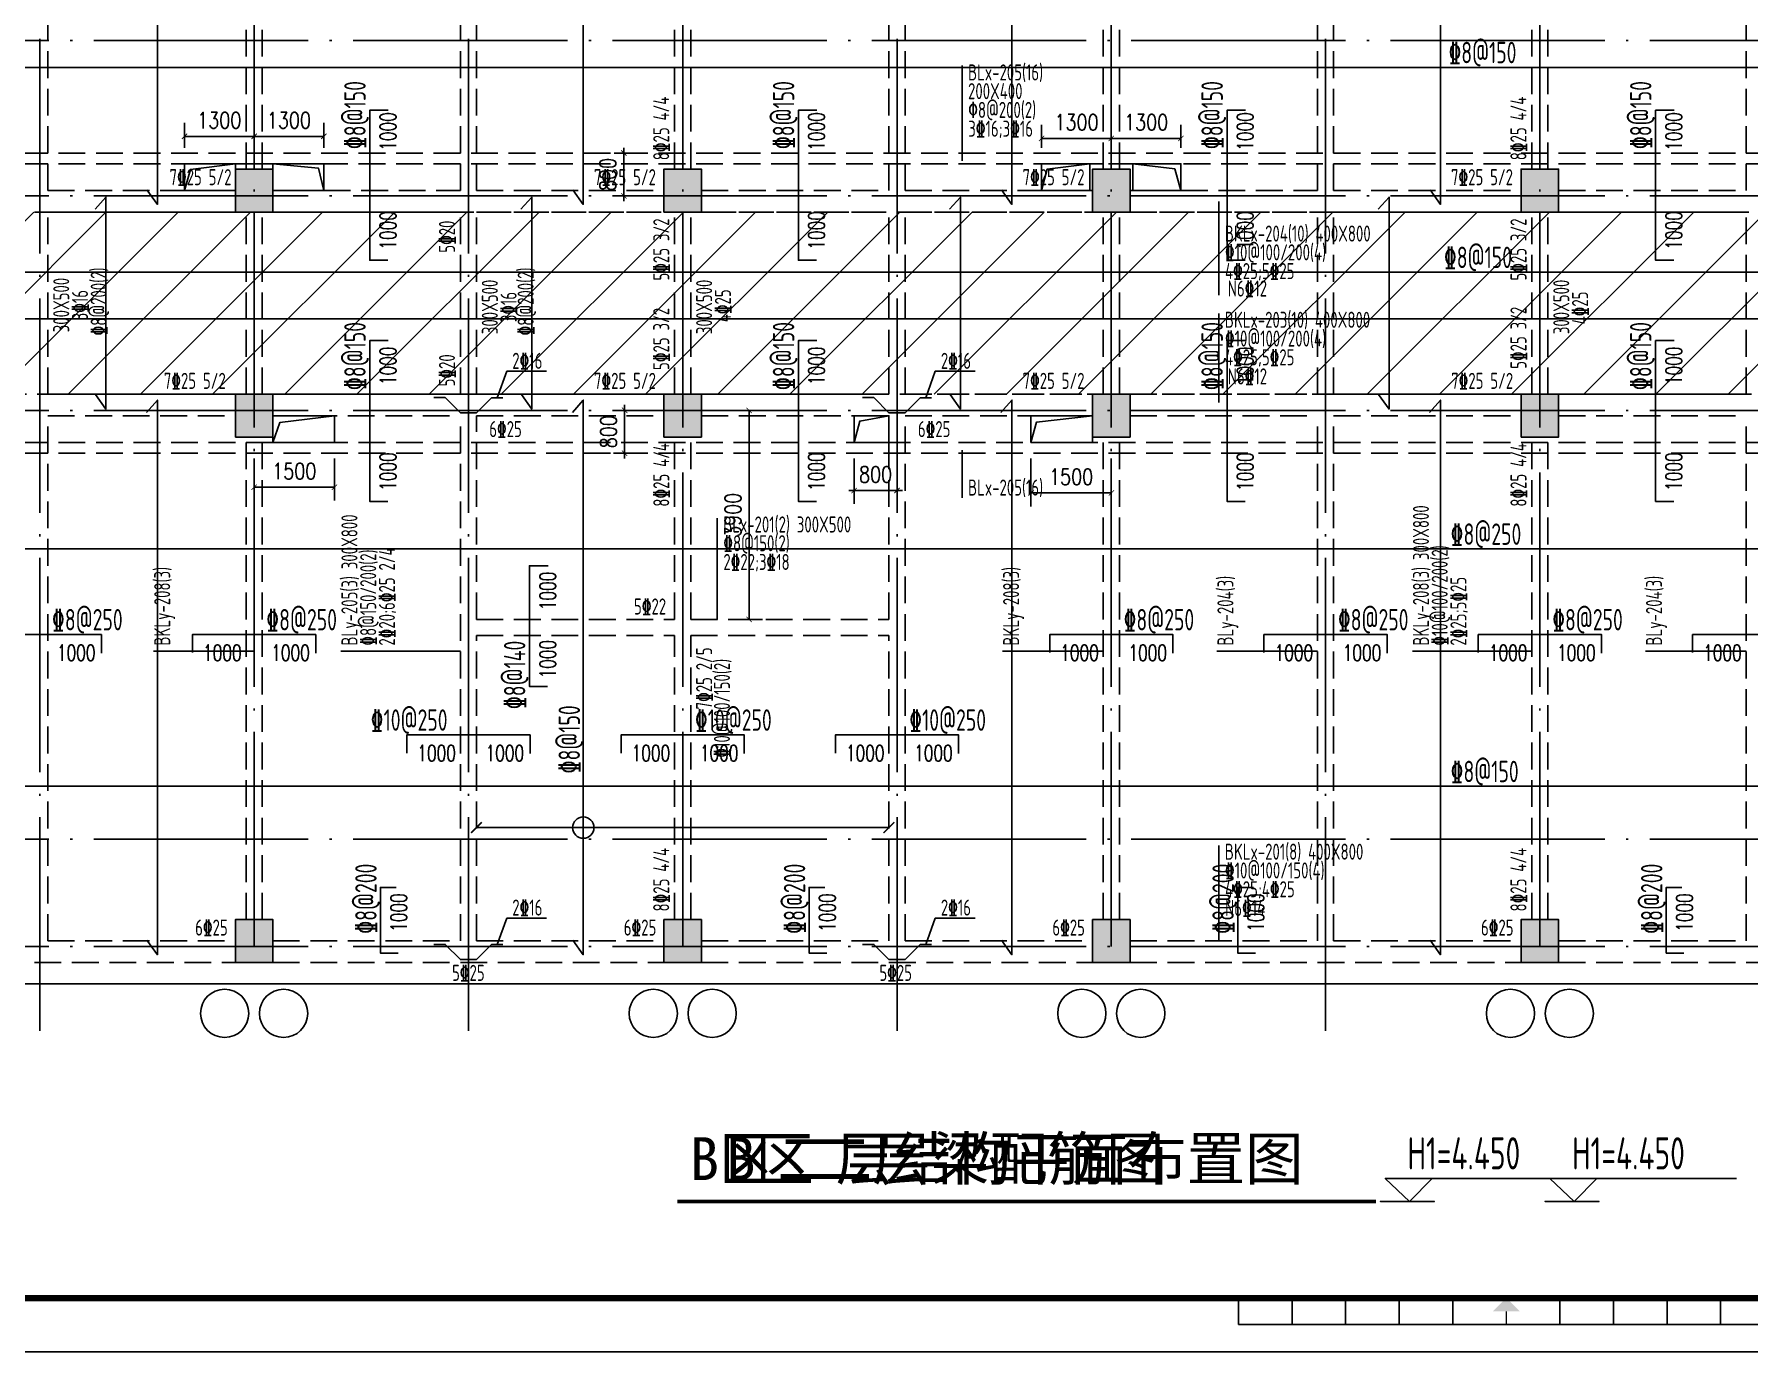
# Model space of a CAD drawing. Header units: millimetres. Extents: x 2998490 to 15040601, y 444546 to 7822218.
# Drawn here: x 14393503 to 14425503, y 7653964 to 7678541 of the extents above; entities that cross this region are included whole.
import ezdxf

# ---------------------------------------------------------------- set-up
doc = ezdxf.new("R2010")
doc.units = ezdxf.units.MM
doc.header["$LTSCALE"] = 2000
doc.linetypes.add('DASH', pattern=[0.35, 0.25, -0.1])
doc.linetypes.add('DOTE', pattern=[2.42, 2, -0.2, 0.02, -0.2])
for name, color, linetype in [('3-AXIS', 3, 'Continuous'), ('3-ban', 84, 'Continuous'), ('3-ban-hatch', 9, 'Continuous'), ('3-ban-rein', 1, 'Continuous'), ('3-ban-TEXT', 7, 'Continuous'), ('3-COLUMN-UP', 2, 'Continuous'), ('3-dcl', 3, 'Continuous'), ('3-dote', 43, 'DOTE'), ('3-HATCH', 8, 'Continuous'), ('3-liang-rein-X', 54, 'Continuous'), ('3-liang-rein-Y', 130, 'Continuous'), ('3-liang-R截面-X', 50, 'Continuous'), ('3-liang-R截面-Y', 70, 'Continuous'), ('3-liang-s-1', 44, 'Continuous'), ('3-liang-xu', 120, 'DASH'), ('3-装饰线脚', 7, 'Continuous'), ('图框', 7, 'Continuous')]:
    doc.layers.add(name, color=color, linetype=linetype)
doc.styles.add('DIM_FONT', font='SIMPLEX', dxfattribs={"width": 0.8, "bigfont": 'HZTXT'})
doc.styles.add('TJ1', font='tj-romans1.shx', dxfattribs={"width": 0.8, "bigfont": 'tj-hztxt1.shx'})
doc.styles.add('TSSD_Rein', font='Tssdeng.shx', dxfattribs={"width": 0.7, "bigfont": 'hztxt.shx'})
doc.styles.add('黑体', font='SIMHEI.TTF')
doc.dimstyles.new('DIMN100', dxfattribs={"dimtxt": 300, "dimasz": 100, "dimexe": 250, "dimexo": 300, "dimgap": 150, "dimtad": 1, "dimdec": 0, "dimzin": 0, "dimdsep": 46, "dimtxsty": 'DIM_FONT', "dimblk": 'ARCHTICK', "dimcen": 0.09, "dimclrt": 7, "dimazin": 2, "dimtfac": 1, "dimtdec": 0, "dimtix": 1, "dimtmove": 2, "dimatfit": 3, "dimldrblk": 'ARCHTICK', "dimfxl": 0, "dimtolj": 1, "dimtzin": 0, "dimarcsym": 0})

# ---------------------------------------------------------------- blocks, each defined once
blk = doc.blocks.new('TJAD_TK_A0')
at = {"layer": '图框'}
for p, q in [((2162, 399.3), (973, 399.3)), ((1517.5, -436.65), (1517.5, -431.65)), ((1527.5, -436.65), (1527.5, -431.65)), ((1537.5, -436.65), (1537.5, -431.65)), ((1547.5, -436.65), (1547.5, -431.65)), ((1557.5, -436.65), (1557.5, -431.65)), ((1577.5, -436.65), (1577.5, -431.65)), ((1587.5, -436.65), (1587.5, -431.65)), ((1597.5, -436.65), (1597.5, -431.65)), ((1607.5, -436.65), (1607.5, -431.65)), ((1517.5, -436.65), (1617.5, -436.65)), ((973, -441.7), (2162, -441.7))]:
    blk.add_line(p, q, dxfattribs=at)
at = {"layer": '图框', "const_width": 1.2}
blk.add_lwpolyline([(2152, -431.7), (2152, 389.3), (998, 389.3), (998, -431.7)], close=True, dxfattribs=at)
at = {"layer": '图框', "const_width": 0.3}
blk.add_lwpolyline([(1567.5, -434.15), (1567.5, -436.65)], dxfattribs=at)
at = {"layer": '图框'}
blk.add_solid([(1570, -434.15), (1565, -434.15), (1567.5, -431.65)], dxfattribs=at)
blk = doc.blocks.new('_ArchTick')
at = {"color": 0, "linetype": 'ByBlock', "const_width": 0.15}
blk.add_lwpolyline([(-0.5, -0.5), (0.5, 0.5)], dxfattribs=at)
blk = doc.blocks.new('*D825')
at = {"layer": '3-ban', "color": 0, "lineweight": -2}
for p, q in [((14401755, 7663742), (14409455, 7663742)), ((14401755, 7663442), (14401755, 7663242)), ((14409455, 7663508), (14409455, 7663242))]:
    blk.add_line(p, q, dxfattribs=at)
at = {"layer": 'Defpoints', "color": 0}
for p in [(14401755, 7664042), (14409455, 7664108), (14409455, 7663742)]:
    blk.add_point(p, dxfattribs=at)
at = {"layer": '3-ban', "color": 0, "lineweight": -2, "xscale": 200, "yscale": 200, "zscale": 200, "rotation": 180}
blk.add_blockref('_ArchTick', (14401755, 7663742), dxfattribs=at)
at = {"layer": '3-ban', "color": 0, "lineweight": -2, "xscale": 200, "yscale": 200, "zscale": 200}
blk.add_blockref('_ArchTick', (14409455, 7663742), dxfattribs=at)
blk = doc.blocks.new('*D1689')
at = {"layer": '3-ban', "color": 0, "lineweight": -2}
for p, q in [((14396306, 7676426), (14396306, 7676887)), ((14397606, 7676426), (14397606, 7676887)), ((14396306, 7676637), (14397606, 7676637))]:
    blk.add_line(p, q, dxfattribs=at)
at = {"layer": 'Defpoints', "color": 0}
for p in [(14397606, 7676637), (14396306, 7676126), (14397606, 7676126)]:
    blk.add_point(p, dxfattribs=at)
at = {"layer": '3-ban', "color": 0, "lineweight": -2, "xscale": 100, "yscale": 100, "zscale": 100, "rotation": 180}
blk.add_blockref('_ArchTick', (14396306, 7676637), dxfattribs=at)
at = {"layer": '3-ban', "color": 0, "lineweight": -2, "xscale": 100, "yscale": 100, "zscale": 100}
blk.add_blockref('_ArchTick', (14397606, 7676637), dxfattribs=at)
at = {"layer": '3-ban', "color": 7, "insert": (14396956, 7676937), "char_height": 300, "attachment_point": 5, "style": 'DIM_FONT'}
blk.add_mtext('\\A1;1300', dxfattribs=at)
blk = doc.blocks.new('*D1690')
at = {"layer": '3-ban', "color": 0, "lineweight": -2}
for p, q in [((14397606, 7676426), (14397606, 7676887)), ((14398906, 7676426), (14398906, 7676887)), ((14397606, 7676637), (14398906, 7676637))]:
    blk.add_line(p, q, dxfattribs=at)
at = {"layer": 'Defpoints', "color": 0}
for p in [(14398906, 7676637), (14397606, 7676126), (14398906, 7676126)]:
    blk.add_point(p, dxfattribs=at)
at = {"layer": '3-ban', "color": 0, "lineweight": -2, "xscale": 100, "yscale": 100, "zscale": 100, "rotation": 180}
blk.add_blockref('_ArchTick', (14397606, 7676637), dxfattribs=at)
at = {"layer": '3-ban', "color": 0, "lineweight": -2, "xscale": 100, "yscale": 100, "zscale": 100}
blk.add_blockref('_ArchTick', (14398906, 7676637), dxfattribs=at)
at = {"layer": '3-ban', "color": 7, "insert": (14398256, 7676937), "char_height": 300, "attachment_point": 5, "style": 'DIM_FONT'}
blk.add_mtext('\\A1;1300', dxfattribs=at)
blk = doc.blocks.new('*D1691')
at = {"layer": '3-ban', "color": 0, "lineweight": -2}
for p, q in [((14397606, 7670626), (14397606, 7669841)), ((14399106, 7670626), (14399106, 7669841)), ((14397606, 7670091), (14399106, 7670091))]:
    blk.add_line(p, q, dxfattribs=at)
at = {"layer": 'Defpoints', "color": 0}
for p in [(14397606, 7670926), (14399106, 7670926), (14399106, 7670091)]:
    blk.add_point(p, dxfattribs=at)
at = {"layer": '3-ban', "color": 0, "lineweight": -2, "xscale": 100, "yscale": 100, "zscale": 100, "rotation": 180}
blk.add_blockref('_ArchTick', (14397606, 7670091), dxfattribs=at)
at = {"layer": '3-ban', "color": 0, "lineweight": -2, "xscale": 100, "yscale": 100, "zscale": 100}
blk.add_blockref('_ArchTick', (14399106, 7670091), dxfattribs=at)
at = {"layer": '3-ban', "color": 7, "insert": (14398356, 7670391), "char_height": 300, "attachment_point": 5, "style": 'DIM_FONT'}
blk.add_mtext('\\A1;1500', dxfattribs=at)
blk = doc.blocks.new('*D1692')
at = {"layer": '3-ban', "color": 0, "lineweight": -2}
for p, q in [((14412305, 7676426), (14412305, 7676850)), ((14413606, 7676466), (14413606, 7676850)), ((14412305, 7676600), (14413606, 7676600))]:
    blk.add_line(p, q, dxfattribs=at)
at = {"layer": 'Defpoints', "color": 0}
for p in [(14413606, 7676600), (14413606, 7676166), (14412305, 7676126)]:
    blk.add_point(p, dxfattribs=at)
at = {"layer": '3-ban', "color": 0, "lineweight": -2, "xscale": 100, "yscale": 100, "zscale": 100, "rotation": 180}
blk.add_blockref('_ArchTick', (14412305, 7676600), dxfattribs=at)
at = {"layer": '3-ban', "color": 0, "lineweight": -2, "xscale": 100, "yscale": 100, "zscale": 100}
blk.add_blockref('_ArchTick', (14413606, 7676600), dxfattribs=at)
at = {"layer": '3-ban', "color": 7, "insert": (14412956, 7676900), "char_height": 300, "attachment_point": 5, "style": 'DIM_FONT'}
blk.add_mtext('\\A1;1300', dxfattribs=at)
blk = doc.blocks.new('*D1693')
at = {"layer": '3-ban', "color": 0, "lineweight": -2}
for p, q in [((14413606, 7676466), (14413606, 7676850)), ((14414906, 7676426), (14414906, 7676850)), ((14413606, 7676600), (14414906, 7676600))]:
    blk.add_line(p, q, dxfattribs=at)
at = {"layer": 'Defpoints', "color": 0}
for p in [(14414906, 7676600), (14413606, 7676166), (14414906, 7676126)]:
    blk.add_point(p, dxfattribs=at)
at = {"layer": '3-ban', "color": 0, "lineweight": -2, "xscale": 100, "yscale": 100, "zscale": 100, "rotation": 180}
blk.add_blockref('_ArchTick', (14413606, 7676600), dxfattribs=at)
at = {"layer": '3-ban', "color": 0, "lineweight": -2, "xscale": 100, "yscale": 100, "zscale": 100}
blk.add_blockref('_ArchTick', (14414906, 7676600), dxfattribs=at)
at = {"layer": '3-ban', "color": 7, "insert": (14414256, 7676900), "char_height": 300, "attachment_point": 5, "style": 'DIM_FONT'}
blk.add_mtext('\\A1;1300', dxfattribs=at)
blk = doc.blocks.new('*D1694')
at = {"layer": '3-ban', "color": 0, "lineweight": -2}
for p, q in [((14408806, 7670626), (14408806, 7669780)), ((14409606, 7670626), (14409606, 7669780)), ((14408806, 7670030), (14408706, 7670030)), ((14408806, 7670030), (14409606, 7670030)), ((14409606, 7670030), (14409706, 7670030))]:
    blk.add_line(p, q, dxfattribs=at)
at = {"layer": 'Defpoints', "color": 0}
for p in [(14408806, 7670926), (14409606, 7670926), (14409606, 7670030)]:
    blk.add_point(p, dxfattribs=at)
at = {"layer": '3-ban', "color": 0, "lineweight": -2, "xscale": 100, "yscale": 100, "zscale": 100}
blk.add_blockref('_ArchTick', (14408806, 7670030), dxfattribs=at)
at = {"layer": '3-ban', "color": 0, "lineweight": -2, "xscale": 100, "yscale": 100, "zscale": 100, "rotation": 180}
blk.add_blockref('_ArchTick', (14409606, 7670030), dxfattribs=at)
at = {"layer": '3-ban', "color": 7, "insert": (14409206, 7670330), "char_height": 300, "attachment_point": 5, "style": 'DIM_FONT'}
blk.add_mtext('\\A1;800', dxfattribs=at)
blk = doc.blocks.new('*D1695')
at = {"layer": '3-ban', "color": 0, "lineweight": -2}
for p, q in [((14412106, 7670626), (14412106, 7669735)), ((14413606, 7670626), (14413606, 7669735)), ((14412106, 7669985), (14413606, 7669985))]:
    blk.add_line(p, q, dxfattribs=at)
at = {"layer": 'Defpoints', "color": 0}
for p in [(14412106, 7670926), (14413606, 7670926), (14413606, 7669985)]:
    blk.add_point(p, dxfattribs=at)
at = {"layer": '3-ban', "color": 0, "lineweight": -2, "xscale": 100, "yscale": 100, "zscale": 100, "rotation": 180}
blk.add_blockref('_ArchTick', (14412106, 7669985), dxfattribs=at)
at = {"layer": '3-ban', "color": 0, "lineweight": -2, "xscale": 100, "yscale": 100, "zscale": 100}
blk.add_blockref('_ArchTick', (14413606, 7669985), dxfattribs=at)
at = {"layer": '3-ban', "color": 7, "insert": (14412856, 7670285), "char_height": 300, "attachment_point": 5, "style": 'DIM_FONT'}
blk.add_mtext('\\A1;1500', dxfattribs=at)
blk = doc.blocks.new('*D1745')
at = {"layer": '3-ban', "color": 0, "lineweight": -2}
for p, q in [((14404326, 7676326), (14404758, 7676326)), ((14404508, 7676326), (14404508, 7676426)), ((14404508, 7676326), (14404508, 7675526)), ((14404326, 7675526), (14404758, 7675526)), ((14404508, 7675526), (14404508, 7675426))]:
    blk.add_line(p, q, dxfattribs=at)
at = {"layer": 'Defpoints', "color": 0}
for p in [(14404026, 7676326), (14404026, 7675526), (14404508, 7675526)]:
    blk.add_point(p, dxfattribs=at)
at = {"layer": '3-ban', "color": 0, "lineweight": -2, "xscale": 100, "yscale": 100, "zscale": 100}
for p, rotation in [((14404508, 7676326), 270), ((14404508, 7675526), 90)]:
    blk.add_blockref('_ArchTick', p, dxfattribs=dict(at, rotation=rotation))
at = {"layer": '3-ban', "color": 7, "insert": (14404208, 7675926), "char_height": 300, "attachment_point": 5, "rotation": 90, "style": 'DIM_FONT'}
blk.add_mtext('\\A1;800', dxfattribs=at)
blk = doc.blocks.new('*D1746')
at = {"layer": '3-ban', "color": 0, "lineweight": -2}
for p, q in [((14404312, 7671526), (14404772, 7671526)), ((14404522, 7671526), (14404522, 7671626)), ((14404522, 7671526), (14404522, 7670726)), ((14404312, 7670726), (14404772, 7670726)), ((14404522, 7670726), (14404522, 7670626))]:
    blk.add_line(p, q, dxfattribs=at)
at = {"layer": 'Defpoints', "color": 0}
for p in [(14404012, 7671526), (14404012, 7670726), (14404522, 7670726)]:
    blk.add_point(p, dxfattribs=at)
at = {"layer": '3-ban', "color": 0, "lineweight": -2, "xscale": 100, "yscale": 100, "zscale": 100}
for p, rotation in [((14404522, 7671526), 270), ((14404522, 7670726), 90)]:
    blk.add_blockref('_ArchTick', p, dxfattribs=dict(at, rotation=rotation))
at = {"layer": '3-ban', "color": 7, "insert": (14404222, 7671126), "char_height": 300, "attachment_point": 5, "rotation": 90, "style": 'DIM_FONT'}
blk.add_mtext('\\A1;800', dxfattribs=at)
blk = doc.blocks.new('*D1747')
at = {"layer": '3-ban', "color": 0, "lineweight": -2}
for p, q in [((14406771, 7671526), (14407094, 7671526)), ((14406844, 7671526), (14406844, 7667626)), ((14406771, 7667626), (14407094, 7667626))]:
    blk.add_line(p, q, dxfattribs=at)
at = {"layer": 'Defpoints', "color": 0}
for p in [(14406471, 7671526), (14406471, 7667626), (14406844, 7667626)]:
    blk.add_point(p, dxfattribs=at)
at = {"layer": '3-ban', "color": 0, "lineweight": -2, "xscale": 100, "yscale": 100, "zscale": 100}
for p, rotation in [((14406844, 7671526), 90), ((14406844, 7667626), 270)]:
    blk.add_blockref('_ArchTick', p, dxfattribs=dict(at, rotation=rotation))
at = {"layer": '3-ban', "color": 7, "insert": (14406544, 7669576), "char_height": 300, "attachment_point": 5, "rotation": 90, "style": 'DIM_FONT'}
blk.add_mtext('\\A1;3900', dxfattribs=at)

msp = doc.modelspace()

# ---------------------------------------------------------------- hatches: boundary and pattern name
at = {"layer": '3-ban-hatch'}
h = msp.add_hatch(dxfattribs=at)
h.set_pattern_fill('ANSI31', color=8, scale=300, style=0)
h.set_pattern_definition([(45, (-3453.4, 0), (-673.51921, 673.51921), [])])
h.paths.add_polyline_path([(14379305.5, 7671826), (14379305.5, 7678226), (14378716.6, 7678226), (14378211.8, 7678530.6), (14375608.4, 7681133.3), (14375379.3, 7681687.4), (14375379.3, 7685366.3), (14375609.6, 7685919.9), (14378211.6, 7688522), (14378765.7, 7688751), (14382445.1, 7688751), (14382999.1, 7688521.8), (14385600.8, 7685920.1), (14385830.5, 7685366.3), (14385830.5, 7683826), (14389305.5, 7683826), (14389305.5, 7678226), (14387305.5, 7678226), (14387305.5, 7675528), (14389305.5, 7675526), (14389305.5, 7675226), (14452155.5, 7675226), (14452155.5, 7671826)])
at = {"layer": '3-HATCH'}
for points in [[(14397255.5, 7675226), (14397955.5, 7675226), (14397955.5, 7676026), (14397255.5, 7676026)], [(14405255.5, 7675226), (14405955.5, 7675226), (14405955.5, 7676026), (14405255.5, 7676026)], [(14413255.5, 7675226), (14413955.5, 7675226), (14413955.5, 7676026), (14413255.5, 7676026)], [(14421255.5, 7675226), (14421955.5, 7675226), (14421955.5, 7676026), (14421255.5, 7676026)], [(14397255.5, 7671026), (14397955.5, 7671026), (14397955.5, 7671826), (14397255.5, 7671826)], [(14405255.5, 7671026), (14405955.5, 7671026), (14405955.5, 7671826), (14405255.5, 7671826)], [(14413255.5, 7671026), (14413955.5, 7671026), (14413955.5, 7671826), (14413255.5, 7671826)], [(14421255.5, 7671026), (14421955.5, 7671026), (14421955.5, 7671826), (14421255.5, 7671826)], [(14397255.5, 7661226), (14397955.5, 7661226), (14397955.5, 7662026), (14397255.5, 7662026)], [(14405255.5, 7661226), (14405955.5, 7661226), (14405955.5, 7662026), (14405255.5, 7662026)], [(14413255.5, 7661226), (14413955.5, 7661226), (14413955.5, 7662026), (14413255.5, 7662026)], [(14421255.5, 7661226), (14421955.5, 7661226), (14421955.5, 7662026), (14421255.5, 7662026)]]:
    msp.add_hatch(color=256, dxfattribs=at).paths.add_polyline_path(points)

# ---------------------------------------------------------------- linework, layer by layer
at = {"layer": '3-AXIS', "color": 15, "linetype": 'DOTE'}
for p, q in [((14397605.6, 7661526), (14397605.6, 7690806.1)), ((14405605.6, 7661526), (14405605.6, 7690806.1)), ((14413605.6, 7661526), (14413605.6, 7690806.1)), ((14421605.6, 7661526), (14421605.6, 7690806.1)), ((14451855.6, 7678426), (14370566.4, 7678426)), ((14451855.6, 7675526), (14370566.4, 7675526)), ((14451855.6, 7671526), (14370566.4, 7671526)), ((14451855.6, 7663526), (14370566.4, 7663526)), ((14451855.6, 7661526), (14370566.4, 7661526))]:
    msp.add_line(p, q, dxfattribs=at)
at = {"layer": '3-ban'}
msp.add_lwpolyline([(14425277.5, 7657197), (14421790.5, 7657197), (14422246.2, 7656765.7), (14421701.2, 7656765.7), (14422710, 7656765.7), (14422246.2, 7656765.7), (14422670.2, 7657197)], dxfattribs=at)
at = {"layer": '3-ban', "const_width": 70}
msp.add_lwpolyline([(14405507.1, 7656765.7), (14418548.3, 7656765.7)], dxfattribs=at)
at = {"layer": '3-ban'}
msp.add_circle((14403749.8, 7663741.7), 200, dxfattribs=at)
at = {"layer": '3-ban-rein'}
for points in [[(14395606.4, 7675642.1), (14395799.8, 7675368.5), (14395799.8, 7685716.3), (14395596.7, 7685487)], [(14403556.4, 7675642.1), (14403749.8, 7675368.5), (14403749.8, 7685716.3), (14403546.7, 7685487)], [(14411556.4, 7675642.1), (14411749.8, 7675368.5), (14411749.8, 7685716.3), (14411546.7, 7685487)], [(14419556.4, 7675642.1), (14419749.8, 7675368.5), (14419749.8, 7685716.3), (14419546.7, 7685487)], [(14389667.5, 7678117.8), (14389393.8, 7677924.4), (14452054.9, 7677924.4), (14451825.6, 7678127.5)], [(14400103, 7674326), (14399765.1, 7674326), (14399765.1, 7677123.6), (14400111.1, 7677123.6)], [(14408103, 7674326), (14407765.1, 7674326), (14407765.1, 7677123.6), (14408111.1, 7677123.6)], [(14416103, 7674326), (14415765.1, 7674326), (14415765.1, 7677123.6), (14416111.1, 7677123.6)], [(14424103, 7674326), (14423765.1, 7674326), (14423765.1, 7677123.6), (14424111.1, 7677123.6)], [(14394645.8, 7671821.8), (14394839.3, 7671548.1), (14394839.3, 7675505.4), (14394636.2, 7675276.1)], [(14402595.8, 7671821.8), (14402789.3, 7671548.1), (14402789.3, 7675505.4), (14402586.2, 7675276.1)], [(14410595.8, 7671821.8), (14410789.3, 7671548.1), (14410789.3, 7675505.4), (14410586.2, 7675276.1)], [(14418595.8, 7671821.8), (14418789.3, 7671548.1), (14418789.3, 7675505.4), (14418586.2, 7675276.1)], [(14379461.7, 7673765.3), (14379461.7, 7674103.2), (14452038.7, 7674103.2), (14452038.7, 7673757.2)], [(14379667.5, 7673423.5), (14379393.8, 7673230.1), (14452054.9, 7673230.1), (14451825.6, 7673433.2)], [(14400103, 7669826), (14399765.1, 7669826), (14399765.1, 7672826), (14400111.1, 7672826)], [(14408103, 7669826), (14407765.1, 7669826), (14407765.1, 7672826), (14408111.1, 7672826)], [(14416103, 7669826), (14415765.1, 7669826), (14415765.1, 7672826), (14416111.1, 7672826)], [(14424103, 7669826), (14423765.1, 7669826), (14423765.1, 7672826), (14424111.1, 7672826)], [(14395606.4, 7661642.1), (14395799.8, 7661368.5), (14395799.8, 7671716.3), (14395596.7, 7671487)], [(14403556.4, 7661642.1), (14403749.8, 7661368.5), (14403749.8, 7671716.3), (14403546.7, 7671487)], [(14411556.4, 7661642.1), (14411749.8, 7661368.5), (14411749.8, 7671716.3), (14411546.7, 7671487)], [(14419556.4, 7661642.1), (14419749.8, 7661368.5), (14419749.8, 7671716.3), (14419546.7, 7671487)], [(14389461.7, 7668601.5), (14389461.7, 7668939.4), (14452052.8, 7668939.4), (14452052.8, 7668593.4)], [(14403084, 7666376), (14402746.1, 7666376), (14402746.1, 7668626), (14403092.1, 7668626)], [(14392455.5, 7667005.4), (14392455.5, 7667343.3), (14394755.5, 7667343.3), (14394755.5, 7666997.3)], [(14396455.5, 7667005.4), (14396455.5, 7667343.3), (14398755.5, 7667343.3), (14398755.5, 7666997.3)], [(14412455.5, 7667005.4), (14412455.5, 7667343.3), (14414755.5, 7667343.3), (14414755.5, 7666997.3)], [(14416455.5, 7667005.4), (14416455.5, 7667343.3), (14418755.5, 7667343.3), (14418755.5, 7666997.3)], [(14420455.5, 7667005.4), (14420455.5, 7667343.3), (14422755.5, 7667343.3), (14422755.5, 7666997.3)], [(14424455.5, 7667005.4), (14424455.5, 7667343.3), (14426755.5, 7667343.3), (14426755.5, 7666997.3)], [(14400455.5, 7665132.8), (14400455.5, 7665470.7), (14402755.5, 7665470.7), (14402755.5, 7665124.7)], [(14404455.5, 7665132.8), (14404455.5, 7665470.7), (14406755.5, 7665470.7), (14406755.5, 7665124.7)], [(14408455.5, 7665132.8), (14408455.5, 7665470.7), (14410755.5, 7665470.7), (14410755.5, 7665124.7)], [(14389667.5, 7664704.8), (14389393.8, 7664511.4), (14452054.9, 7664511.4), (14451825.6, 7664714.5)], [(14400257.1, 7662626), (14399965, 7662626), (14399965, 7661400), (14400294.3, 7661400)], [(14408257.1, 7662626), (14407965, 7662626), (14407965, 7661400), (14408294.3, 7661400)], [(14416257.1, 7662626), (14415965, 7662626), (14415965, 7661400), (14416294.3, 7661400)], [(14424257.1, 7662626), (14423965, 7662626), (14423965, 7661400), (14424294.3, 7661400)]]:
    msp.add_lwpolyline(points, dxfattribs=at)
at = {"layer": '3-COLUMN-UP'}
for points in [[(14397255.5, 7675226), (14397955.5, 7675226), (14397955.5, 7676026), (14397255.5, 7676026)], [(14397255.5, 7675226), (14397955.5, 7675226), (14397955.5, 7676026), (14397255.5, 7676026)], [(14405255.5, 7675226), (14405955.5, 7675226), (14405955.5, 7676026), (14405255.5, 7676026)], [(14405255.5, 7675226), (14405955.5, 7675226), (14405955.5, 7676026), (14405255.5, 7676026)], [(14413255.5, 7675226), (14413955.5, 7675226), (14413955.5, 7676026), (14413255.5, 7676026)], [(14413255.5, 7675226), (14413955.5, 7675226), (14413955.5, 7676026), (14413255.5, 7676026)], [(14421255.5, 7675226), (14421955.5, 7675226), (14421955.5, 7676026), (14421255.5, 7676026)], [(14421255.5, 7675226), (14421955.5, 7675226), (14421955.5, 7676026), (14421255.5, 7676026)], [(14397255.5, 7671026), (14397955.5, 7671026), (14397955.5, 7671826), (14397255.5, 7671826)], [(14397255.5, 7671026), (14397955.5, 7671026), (14397955.5, 7671826), (14397255.5, 7671826)], [(14405255.5, 7671026), (14405955.5, 7671026), (14405955.5, 7671826), (14405255.5, 7671826)], [(14405255.5, 7671026), (14405955.5, 7671026), (14405955.5, 7671826), (14405255.5, 7671826)], [(14413255.5, 7671026), (14413955.5, 7671026), (14413955.5, 7671826), (14413255.5, 7671826)], [(14413255.5, 7671026), (14413955.5, 7671026), (14413955.5, 7671826), (14413255.5, 7671826)], [(14421255.5, 7671026), (14421955.5, 7671026), (14421955.5, 7671826), (14421255.5, 7671826)], [(14421255.5, 7671026), (14421955.5, 7671026), (14421955.5, 7671826), (14421255.5, 7671826)], [(14397255.5, 7661226), (14397955.5, 7661226), (14397955.5, 7662026), (14397255.5, 7662026)], [(14397255.5, 7661226), (14397955.5, 7661226), (14397955.5, 7662026), (14397255.5, 7662026)], [(14405255.5, 7661226), (14405955.5, 7661226), (14405955.5, 7662026), (14405255.5, 7662026)], [(14405255.5, 7661226), (14405955.5, 7661226), (14405955.5, 7662026), (14405255.5, 7662026)], [(14413255.5, 7661226), (14413955.5, 7661226), (14413955.5, 7662026), (14413255.5, 7662026)], [(14413255.5, 7661226), (14413955.5, 7661226), (14413955.5, 7662026), (14413255.5, 7662026)], [(14421255.5, 7661226), (14421955.5, 7661226), (14421955.5, 7662026), (14421255.5, 7662026)], [(14421255.5, 7661226), (14421955.5, 7661226), (14421955.5, 7662026), (14421255.5, 7662026)]]:
    msp.add_lwpolyline(points, close=True, dxfattribs=at)
at = {"layer": '3-dcl', "linetype": 'DASH'}
msp.add_lwpolyline([(14379305.5, 7671826), (14379305.5, 7678226), (14378716.6, 7678226), (14378211.8, 7678530.6), (14375608.4, 7681133.3), (14375379.3, 7681687.4), (14375379.3, 7685366.3), (14375609.6, 7685919.9), (14378211.6, 7688522), (14378765.7, 7688751), (14382445.1, 7688751), (14382999.1, 7688521.8), (14385600.8, 7685920.1), (14385830.5, 7685366.3), (14385830.5, 7683826), (14389305.5, 7683826), (14389305.5, 7678226), (14387305.5, 7678226), (14387305.5, 7675528), (14389305.5, 7675526), (14389305.5, 7675226), (14452155.5, 7675226), (14452155.5, 7671826), (14379305.5, 7671826)], dxfattribs=at)
at = {"layer": '3-dote'}
for p, q in [((14393605.6, 7688134), (14393605.6, 7659952.3)), ((14401605.6, 7688134), (14401605.6, 7659952.3)), ((14409605.6, 7688134), (14409605.6, 7659952.3)), ((14417605.6, 7688134), (14417605.6, 7659952.3))]:
    msp.add_line(p, q, dxfattribs=at)
at = {"layer": '3-liang-rein-X'}
for p, q in [((14402143.2, 7671761.9), (14402320.5, 7672253.8)), ((14402320.5, 7672253.8), (14403065.6, 7672253.8)), ((14410143.2, 7671761.9), (14410320.5, 7672253.8)), ((14410320.5, 7672253.8), (14411065.6, 7672253.8)), ((14402143.2, 7661561.9), (14402320.5, 7662053.8)), ((14402320.5, 7662053.8), (14403065.6, 7662053.8)), ((14410143.2, 7661561.9), (14410320.5, 7662053.8)), ((14410320.5, 7662053.8), (14411065.6, 7662053.8))]:
    msp.add_line(p, q, dxfattribs=at)
at = {"layer": '3-liang-rein-X', "color": 1}
for points in [[(14400963.5, 7671762.7), (14401173.4, 7671762.7), (14401456.2, 7671479.9), (14401756.2, 7671479.9), (14402038.2, 7671761.9), (14402248.1, 7671761.9)], [(14408963.5, 7671762.7), (14409173.4, 7671762.7), (14409456.2, 7671479.9), (14409756.2, 7671479.9), (14410038.2, 7671761.9), (14410248.1, 7671761.9)], [(14400963.5, 7661562.7), (14401173.4, 7661562.7), (14401456.2, 7661279.9), (14401756.2, 7661279.9), (14402038.2, 7661561.9), (14402248.1, 7661561.9)], [(14408963.5, 7661562.7), (14409173.4, 7661562.7), (14409456.2, 7661279.9), (14409756.2, 7661279.9), (14410038.2, 7661561.9), (14410248.1, 7661561.9)]]:
    msp.add_lwpolyline(points, dxfattribs=at)
at = {"layer": '3-liang-R截面-X'}
for p, q in [((14410823.4, 7677960.7), (14410823.4, 7676183.6)), ((14415615.4, 7675420.9), (14415615.4, 7673676.4)), ((14415615.4, 7673333.2), (14415615.4, 7671670.2)), ((14410823.4, 7670783.1), (14410823.4, 7669894.5)), ((14406251.6, 7669514.5), (14406251.6, 7667626)), ((14415615.4, 7663409.5), (14415615.4, 7661626))]:
    msp.add_line(p, q, dxfattribs=at)
msp.add_lwpolyline([(14422205, 7657197), (14418718, 7657197), (14419173.7, 7656765.7), (14418628.7, 7656765.7), (14419637.4, 7656765.7), (14419173.7, 7656765.7), (14419597.6, 7657197)], dxfattribs=at)
at = {"layer": '3-liang-R截面-X', "const_width": 70}
msp.add_lwpolyline([(14405973.2, 7656765.7), (14415348.9, 7656765.7)], dxfattribs=at)
at = {"layer": '3-liang-R截面-Y'}
for p, q in [((14395730.9, 7667032.1), (14397610.9, 7667032.1)), ((14399225.6, 7667032.1), (14401455.6, 7667032.1)), ((14411575.6, 7667032.1), (14413455.6, 7667032.1)), ((14415575.6, 7667032.1), (14417455.6, 7667032.1)), ((14419225.6, 7667032.1), (14421455.6, 7667032.1)), ((14423575.6, 7667032.1), (14425455.6, 7667032.1))]:
    msp.add_line(p, q, dxfattribs=at)
at = {"layer": '3-liang-s-1'}
for points in [[(14396305.5, 7675626), (14396418.2, 7676020.8), (14397255.5, 7676126)], [(14398905.5, 7675626), (14398808.7, 7676043.1), (14397955.6, 7676126)], [(14412305.6, 7675626), (14412405.9, 7676024.3), (14413205.6, 7676126)], [(14414905.6, 7675626), (14414789, 7676029.8), (14414005.6, 7676126)], [(14397955.6, 7670926), (14398083.8, 7671299), (14399105.6, 7671426)], [(14408805.6, 7670926), (14408910.7, 7671324.6), (14409455.6, 7671426)], [(14412105.6, 7670926), (14412206.6, 7671302.6), (14413255.5, 7671426)], [(14378905.6, 7662826), (14388905.6, 7662826), (14388905.6, 7660826), (14452155.6, 7660826), (14452155.6, 7661226)]]:
    msp.add_lwpolyline(points, dxfattribs=at)
for points in [[(14396305.6, 7676126), (14397255.5, 7676126), (14397255.5, 7675626), (14396305.6, 7675626)], [(14398905.6, 7676126), (14397955.6, 7676126), (14397955.6, 7675626), (14398905.6, 7675626)], [(14412305.6, 7676126), (14413205.6, 7676126), (14413205.6, 7675626), (14412305.6, 7675626)], [(14414005.6, 7675626), (14414905.6, 7675626), (14414905.6, 7676126), (14414005.6, 7676126)], [(14397955.6, 7671426), (14399105.6, 7671426), (14399105.6, 7670926), (14397955.6, 7670926)], [(14408805.6, 7670926), (14409455.6, 7670926), (14409455.6, 7671426), (14408805.6, 7671426)], [(14412105.6, 7670926), (14413255.5, 7670926), (14413255.5, 7671426), (14412105.6, 7671426)]]:
    msp.add_lwpolyline(points, close=True, dxfattribs=at)
at = {"layer": '3-liang-xu'}
for p, q in [((14393755.5, 7675626), (14393755.5, 7685426)), ((14401455.5, 7675626), (14401455.5, 7685426)), ((14401755.5, 7675626), (14401755.5, 7685426)), ((14409455.5, 7675626), (14409455.5, 7685426)), ((14409755.5, 7675626), (14409755.5, 7685426)), ((14417455.5, 7675626), (14417455.5, 7685426)), ((14417755.5, 7675626), (14417755.5, 7685426)), ((14425455.5, 7675626), (14425455.5, 7685426)), ((14397455.5, 7676026), (14397455.5, 7685026)), ((14397755.5, 7676026), (14397755.5, 7685026)), ((14405455.5, 7676026), (14405455.5, 7685026)), ((14405755.5, 7676026), (14405755.5, 7685026)), ((14413455.5, 7676026), (14413455.5, 7685026)), ((14413755.5, 7676026), (14413755.5, 7685026)), ((14421455.5, 7676026), (14421455.5, 7685026)), ((14421755.5, 7676026), (14421755.5, 7685026)), ((14451855.6, 7676326), (14389705.6, 7676326)), ((14451855.6, 7676126), (14389705.6, 7676126)), ((14396305.5, 7676126), (14397455.5, 7676126)), ((14396305.6, 7676126), (14397455.6, 7676126)), ((14398905.5, 7676126), (14397755.5, 7676126)), ((14397755.6, 7676126), (14398905.6, 7676126)), ((14398905.5, 7675626), (14398905.5, 7676126)), ((14398905.6, 7676126), (14398905.6, 7675626)), ((14412305.5, 7675626), (14412305.5, 7676126)), ((14412305.5, 7676126), (14413455.5, 7676126)), ((14412305.6, 7675626), (14412305.6, 7676126)), ((14412305.6, 7676126), (14413455.6, 7676126)), ((14414905.5, 7676126), (14413755.5, 7676126)), ((14413755.6, 7676126), (14414905.6, 7676126)), ((14393755.5, 7675626), (14396305.5, 7675626)), ((14398905.5, 7675626), (14397955.5, 7675626)), ((14398905.6, 7675626), (14397955.6, 7675626)), ((14398905.5, 7675626), (14401455.5, 7675626)), ((14401755.5, 7675626), (14405255.5, 7675626)), ((14405955.5, 7675626), (14409455.5, 7675626)), ((14409755.5, 7675626), (14412305.5, 7675626)), ((14412305.5, 7675626), (14413255.5, 7675626)), ((14412305.6, 7675626), (14413205.6, 7675626)), ((14414905.5, 7675626), (14413955.5, 7675626)), ((14414905.6, 7675626), (14414005.6, 7675626)), ((14414905.5, 7675626), (14417455.5, 7675626)), ((14417755.5, 7675626), (14421255.5, 7675626)), ((14421955.5, 7675626), (14425455.5, 7675626)), ((14393755.5, 7671826), (14393755.5, 7675226)), ((14393755.5, 7675226), (14397255.5, 7675226)), ((14397455.5, 7671826), (14397455.5, 7675226)), ((14397755.5, 7671826), (14397755.5, 7675226)), ((14397955.5, 7675226), (14401455.5, 7675226)), ((14401455.5, 7671826), (14401455.5, 7675226)), ((14401755.5, 7671826), (14401755.5, 7675226)), ((14401755.5, 7675226), (14405255.5, 7675226)), ((14405455.5, 7671826), (14405455.5, 7675226)), ((14405755.5, 7671826), (14405755.5, 7675226)), ((14405955.5, 7675226), (14409455.5, 7675226)), ((14409455.5, 7671826), (14409455.5, 7675226)), ((14409755.5, 7671826), (14409755.5, 7675226)), ((14409755.5, 7675226), (14413255.5, 7675226)), ((14413455.5, 7671826), (14413455.5, 7675226)), ((14413755.5, 7671826), (14413755.5, 7675226)), ((14413955.5, 7675226), (14417455.5, 7675226)), ((14417455.5, 7671826), (14417455.5, 7675226)), ((14417755.5, 7671826), (14417755.5, 7675226)), ((14417755.5, 7675226), (14421255.5, 7675226)), ((14421455.5, 7671826), (14421455.5, 7675226)), ((14421755.5, 7671826), (14421755.5, 7675226)), ((14421955.5, 7675226), (14425455.5, 7675226)), ((14425455.5, 7671826), (14425455.5, 7675226)), ((14393755.5, 7671826), (14397255.5, 7671826)), ((14397955.5, 7671826), (14401455.5, 7671826)), ((14401755.5, 7671826), (14405255.5, 7671826)), ((14405955.5, 7671826), (14409455.5, 7671826)), ((14409755.5, 7671826), (14413255.5, 7671826)), ((14413955.5, 7671826), (14417455.5, 7671826)), ((14417755.5, 7671826), (14421255.5, 7671826)), ((14421955.5, 7671826), (14425455.5, 7671826)), ((14393755.5, 7661626), (14393755.5, 7671426)), ((14393755.5, 7671426), (14397255.5, 7671426)), ((14397955.5, 7671426), (14401455.5, 7671426)), ((14401455.5, 7661626), (14401455.5, 7671426)), ((14401755.5, 7671426), (14405255.5, 7671426)), ((14401755.5, 7667626), (14401755.5, 7671426)), ((14405955.5, 7671426), (14409455.5, 7671426)), ((14409455.5, 7667626), (14409455.5, 7671426)), ((14409755.5, 7661626), (14409755.5, 7671426)), ((14409755.5, 7671426), (14413255.5, 7671426)), ((14413955.5, 7671426), (14417455.5, 7671426)), ((14417455.5, 7661626), (14417455.5, 7671426)), ((14417755.5, 7661626), (14417755.5, 7671426)), ((14417755.5, 7671426), (14421255.5, 7671426)), ((14421955.5, 7671426), (14425455.5, 7671426)), ((14425455.5, 7661626), (14425455.5, 7671426)), ((14451855.6, 7670926), (14389705.6, 7670926)), ((14451855.6, 7670726), (14389705.6, 7670726)), ((14397455.5, 7662026), (14397455.5, 7671026)), ((14397755.5, 7662026), (14397755.5, 7671026)), ((14405455.5, 7667626), (14405455.5, 7671026)), ((14405755.5, 7667626), (14405755.5, 7671026)), ((14413455.5, 7662026), (14413455.5, 7671026)), ((14413755.5, 7662026), (14413755.5, 7671026)), ((14421455.5, 7662026), (14421455.5, 7671026)), ((14421755.5, 7662026), (14421755.5, 7671026)), ((14401755.5, 7667626), (14405455.5, 7667626)), ((14405755.5, 7667626), (14409455.5, 7667626)), ((14401755.5, 7667326), (14405455.5, 7667326)), ((14401755.5, 7661626), (14401755.5, 7667326)), ((14405455.5, 7662026), (14405455.5, 7667326)), ((14405755.5, 7662026), (14405755.5, 7667326)), ((14405755.5, 7667326), (14409455.5, 7667326)), ((14409455.5, 7661626), (14409455.5, 7667326)), ((14393755.5, 7661626), (14397255.5, 7661626)), ((14397955.5, 7661626), (14401455.5, 7661626)), ((14401755.5, 7661626), (14405255.5, 7661626)), ((14405955.5, 7661626), (14409455.5, 7661626)), ((14409755.5, 7661626), (14413255.5, 7661626)), ((14413955.5, 7661626), (14417455.5, 7661626)), ((14417755.5, 7661626), (14421255.5, 7661626)), ((14421955.5, 7661626), (14425455.5, 7661626)), ((14390005.5, 7661226), (14397255.5, 7661226)), ((14397955.5, 7661226), (14405255.5, 7661226)), ((14405955.5, 7661226), (14413255.5, 7661226)), ((14413955.5, 7661226), (14421255.5, 7661226)), ((14421955.5, 7661226), (14429255.5, 7661226))]:
    msp.add_line(p, q, dxfattribs=at)
at = {"layer": '3-装饰线脚'}
for centre in [(14397055.6, 7660276), (14398155.6, 7660276), (14405055.6, 7660276), (14406155.6, 7660276), (14413055.6, 7660276), (14414155.6, 7660276), (14421055.6, 7660276), (14422155.6, 7660276)]:
    msp.add_circle(centre, 450, dxfattribs=at)

# ---------------------------------------------------------------- block references
at = {"layer": '图框', "xscale": 100, "yscale": 100, "zscale": 100}
for p in [(14264228.6, 7698133.9), (14264228.6, 7614033.9)]:
    msp.add_blockref('TJAD_TK_A0', p, dxfattribs=at)

# ---------------------------------------------------------------- texts
at = {"layer": '3-ban', "style": 'TSSD_Rein', "width": 0.7}
for s, rotation, p in [('%%1328@150', 359.99419, (14419897.8, 7678001.5, -5065)), ('%%1328@150', 89.99419, (14399688, 7676399.6, -5065)), ('%%1328@150', 89.99419, (14407688, 7676399.6, -5065)), ('%%1328@150', 89.99419, (14415688, 7676399.6, -5065)), ('%%1328@150', 89.99419, (14423688, 7676399.6, -5065)), ('%%1328@150', 359.99419, (14419814.3, 7674180.3, -5065)), ('%%1328@150', 89.99419, (14399688, 7671904.7, -5065)), ('%%1328@150', 89.99419, (14407688, 7671904.7, -5065)), ('%%1328@150', 89.99419, (14415688, 7671904.7, -5065)), ('%%1328@150', 89.99419, (14423688, 7671904.7, -5065)), ('%%1328@250', 359.99419, (14419939.8, 7669016.5, -5065)), ('%%1328@250', 359.99419, (14393834.1, 7667420.4, -5065)), ('%%1328@250', 359.99419, (14397834.1, 7667420.4, -5065)), ('%%1328@250', 359.99419, (14413834.1, 7667420.4, -5065)), ('%%1328@250', 359.99419, (14417834.1, 7667420.4, -5065)), ('%%1328@250', 359.99419, (14421834.1, 7667420.4, -5065)), ('%%1328@140', 89.99419, (14402669, 7665951.9, -5065)), ('%%13210@250', 359.99419, (14399782.7, 7665547.8, -5065)), ('%%1328@150', 89.99419, (14403688, 7664753.4, -5065)), ('%%13210@250', 359.99419, (14405834.1, 7665547.8, -5065)), ('%%13210@250', 359.99419, (14409834.1, 7665547.8, -5065)), ('%%1328@150', 359.99419, (14419939.2, 7664588.5, -5065)), ('%%1328@200', 90.00581, (14399892.8, 7661762, -5065)), ('%%1328@200', 90.00581, (14407892.8, 7661762, -5065)), ('%%1328@200', 90.00581, (14415892.8, 7661762, -5065)), ('%%1328@200', 90.00581, (14423892.8, 7661762, -5065))]:
    msp.add_text(s, height=400, rotation=rotation, dxfattribs=at).set_placement(p)
at = {"layer": '3-ban', "style": '黑体'}
msp.add_text('B区二层结构平面布置图', height=800, dxfattribs=at).set_placement((14405738.4, 7657165.7))
at = {"layer": '3-ban', "style": 'TSSD_Rein', "width": 0.7}
msp.add_text('H1=4.450', height=600, dxfattribs=at).set_placement((14422205.7, 7657364.2))
at = {"layer": '3-ban-TEXT', "style": 'TJ1', "width": 0.7}
for p in [(14400254.9, 7676368.7), (14408254.9, 7676368.7), (14416254.9, 7676368.7), (14424254.9, 7676368.7), (14400254.9, 7674522.9), (14408254.9, 7674522.9), (14416254.9, 7674522.9), (14424254.9, 7674522.9), (14400254.9, 7671995.9), (14408254.9, 7671995.9), (14416254.9, 7671995.9), (14424254.9, 7671995.9), (14400254.9, 7670022.9), (14408254.9, 7670022.9), (14416254.9, 7670022.9), (14424254.9, 7670022.9), (14403235.9, 7667795.9), (14403235.9, 7666522.9), (14400454.9, 7661795.9), (14408454.9, 7661795.9), (14416454.9, 7661795.9), (14424454.9, 7661795.9)]:
    msp.add_text('1000', height=300, rotation=90, dxfattribs=at).set_placement(p)
for p in [(14393925.4, 7666853.4), (14396652.4, 7666853.4), (14397925.4, 7666853.4), (14412652.4, 7666853.4), (14413925.4, 7666853.4), (14416652.4, 7666853.4), (14417925.4, 7666853.4), (14420652.4, 7666853.4), (14421925.4, 7666853.4), (14424652.4, 7666853.4), (14400652.4, 7664980.8), (14401925.4, 7664980.8), (14404652.4, 7664980.8), (14405925.4, 7664980.8), (14408652.4, 7664980.8), (14409925.4, 7664980.8)]:
    msp.add_text('1000', height=300, dxfattribs=at).set_placement(p)
at = {"layer": '3-liang-rein-X', "style": 'TSSD_Rein', "width": 0.7}
for s, p in [('%%1308@200(2)', (14410936.2, 7676980.6)), ('3%%13216;3%%13216', (14410936.2, 7676630.6)), ('7%%13225 5/2', (14396027.2, 7675726)), ('7%%13225 5/2', (14403949.1, 7675726)), ('7%%13225 5/2', (14411949.1, 7675726)), ('7%%13225 5/2', (14419946, 7675726)), ('%%13210@100/200(4)', (14415728.2, 7674323.9)), ('4%%13225;5%%13225', (14415728.2, 7673973.9)), ('N6%%13212', (14415778.1, 7673648.2)), ('%%13210@100/200(4)', (14415728.2, 7672715.5)), ('4%%13225;5%%13225', (14415728.2, 7672365.5)), ('2%%13216', (14402424.7, 7672299.4)), ('2%%13216', (14410424.7, 7672299.4)), ('7%%13225 5/2', (14395920.1, 7671926)), ('7%%13225 5/2', (14403949.1, 7671926)), ('7%%13225 5/2', (14411949.1, 7671926)), ('N6%%13212', (14415778.1, 7672009.3)), ('7%%13225 5/2', (14419949.1, 7671926)), ('6%%13225', (14401995.5, 7671026)), ('6%%13225', (14409995.5, 7671026)), ('%%1328@150(2)', (14406364.5, 7668896.8)), ('2%%13222;3%%13218', (14406364.5, 7668546.8)), ('5%%13222', (14404697, 7667716.8)), ('%%13210@100/150(4)', (14415728.2, 7662791.8)), ('4%%13225;4%%13225', (14415728.2, 7662441.8)), ('2%%13216', (14402424.7, 7662099.4)), ('2%%13216', (14410424.7, 7662099.4)), ('N6%%13214', (14415728.2, 7662091.8)), ('6%%13225', (14396505.6, 7661726)), ('6%%13225', (14404505.6, 7661726)), ('6%%13225', (14412505.6, 7661726)), ('6%%13225', (14420505.6, 7661726)), ('5%%13225', (14401300.8, 7660881.2)), ('5%%13225', (14409276.9, 7660881.2))]:
    msp.add_text(s, height=300, dxfattribs=at).set_placement(p)
at = {"layer": '3-liang-rein-Y', "style": 'TSSD_Rein', "width": 0.7}
for s, p in [('8%%13225 4/4', (14405354.4, 7676192)), ('8%%13225 4/4', (14421354.4, 7676192)), ('5%%13220', (14401355.6, 7674466.2)), ('5%%13225 3/2', (14405355.5, 7673947.2)), ('5%%13225 3/2', (14421355.5, 7673947.2)), ('%%1328@200(2)', (14394855.5, 7672924.2)), ('%%1328@200(2)', (14402824, 7672924.2)), ('3%%13216', (14394505.6, 7673204.7)), ('3%%13216', (14402505.6, 7673169.8)), ('4%%13225', (14406505.6, 7673169.8)), ('4%%13225', (14422504.4, 7673129.9)), ('5%%13225 3/2', (14405354.4, 7672278.9)), ('5%%13225 3/2', (14421355.5, 7672300.1)), ('5%%13220', (14401355.6, 7671971.7)), ('8%%13225 4/4', (14405355.6, 7669728.5)), ('8%%13225 4/4', (14421355.6, 7669728.5)), ('%%1328@150/200(2)', (14399885.2, 7667136.3)), ('2%%13220;6%%13225 2/4', (14400235.2, 7667136.3)), ('%%13210@100/200(2)', (14419885.2, 7667136.3)), ('2%%13225;5%%13225', (14420235.2, 7667136.3)), ('7%%13225 2/5', (14406155.6, 7665946.3)), ('%%13210@100/150(2)', (14406488.1, 7665046.9)), ('8%%13225 4/4', (14405354.4, 7662176.5)), ('8%%13225 4/4', (14421354.4, 7662176.5))]:
    msp.add_text(s, height=300, rotation=90, dxfattribs=at).set_placement(p)
at = {"layer": '3-liang-R截面-X', "style": 'TSSD_Rein', "width": 0.7}
for s, height, p in [('BLx-205(16)', 300, (14410931.4, 7677680.6)), ('200X400', 300, (14410931.4, 7677330.6)), ('BKLx-204(10) 400X800', 300, (14415723.4, 7674673.9)), ('BKLx-203(10) 400X800', 300, (14415723.4, 7673065.5)), ('BLx-205(16)', 300, (14410931.4, 7669935.1)), ('BLx-201(2) 300X500', 300, (14406359.6, 7669246.8)), ('BKLx-201(8) 400X800', 300, (14415723.4, 7663141.8)), ('H1=4.450', 600, (14419133.2, 7657364.2))]:
    msp.add_text(s, height=height, dxfattribs=at).set_placement(p)
at = {"layer": '3-liang-R截面-X', "style": '黑体'}
msp.add_text('B区二层梁配筋图', height=800, dxfattribs=at).set_placement((14406418.3, 7657165.7))
at = {"layer": '3-liang-R截面-Y', "style": 'TSSD_Rein', "width": 0.7}
for s, p in [('300X500', (14394155.6, 7672982)), ('300X500', (14402155.6, 7672947.1)), ('300X500', (14406155.6, 7672947.1)), ('300X500', (14422154.4, 7672947.1)), ('BLy-205(3) 300X800', (14399535.3, 7667136.3)), ('BKLy-208(3) 300X800', (14419535.3, 7667136.3)), ('BKLy-208(3)', (14396040.6, 7667136.3)), ('BKLy-208(3)', (14411885.3, 7667136.3)), ('BLy-204(3)', (14415885.3, 7667136.3)), ('BLy-204(3)', (14423885.3, 7667136.3))]:
    msp.add_text(s, height=300, rotation=90, dxfattribs=at).set_placement(p)

# ---------------------------------------------------------------- dimensions: what is measured, and where the dimension line sits
at = {"layer": '3-ban'}
for base, p1, p2, picture, middle in [((14397605.6, 7676636.9), (14396305.6, 7676126), (14397605.6, 7676126), '*D1689', (14396955.6, 7676936.9)), ((14398905.6, 7676636.9), (14397605.6, 7676126), (14398905.6, 7676126), '*D1690', (14398255.6, 7676936.9)), ((14413605.6, 7676600.5), (14412305.5, 7676126), (14413605.6, 7676166.1), '*D1692', (14412955.5, 7676900.5)), ((14414905.6, 7676600.5), (14413605.6, 7676166.1), (14414905.6, 7676126), '*D1693', (14414255.6, 7676900.5)), ((14399105.6, 7670091.2), (14397605.6, 7670926), (14399105.6, 7670926), '*D1691', (14398355.6, 7670391.2)), ((14409605.6, 7670030.1), (14408805.6, 7670926), (14409605.6, 7670926), '*D1694', (14409205.6, 7670330.1)), ((14413605.6, 7669984.9), (14412105.6, 7670926), (14413605.6, 7670926), '*D1695', (14412855.6, 7670284.9))]:
    dim = msp.add_linear_dim(base=base, p1=p1, p2=p2, dimstyle='DIMN100', dxfattribs=at)
    dim.commit()
    dim.dimension.update_dxf_attribs({"geometry": picture, "text_midpoint": middle})
for base, p1, p2, picture, middle in [((14404507.7, 7675526), (14404026.4, 7676326), (14404026.4, 7675526), '*D1745', (14404207.7, 7675926)), ((14404521.8, 7670726), (14404012.2, 7671526), (14404012.2, 7670726), '*D1746', (14404221.8, 7671126)), ((14406844.2, 7667626), (14406471, 7671526), (14406471, 7667626), '*D1747', (14406544.2, 7669576))]:
    dim = msp.add_linear_dim(base=base, p1=p1, p2=p2, angle=90, dimstyle='DIMN100', dxfattribs=at)
    dim.commit()
    dim.dimension.update_dxf_attribs({"geometry": picture, "text_midpoint": middle})
dim = msp.add_linear_dim(base=(14409455.5, 7663741.7), p1=(14401755.5, 7664041.8), p2=(14409455.5, 7664108.4), text=' ', dimstyle='DIMN100', override={"dimscale": 2}, dxfattribs=at)
dim.commit()
dim.dimension.update_dxf_attribs({"geometry": '*D825', "text_midpoint": (14405605.5, 7663741.7)})

doc.saveas('drawing.dxf')
